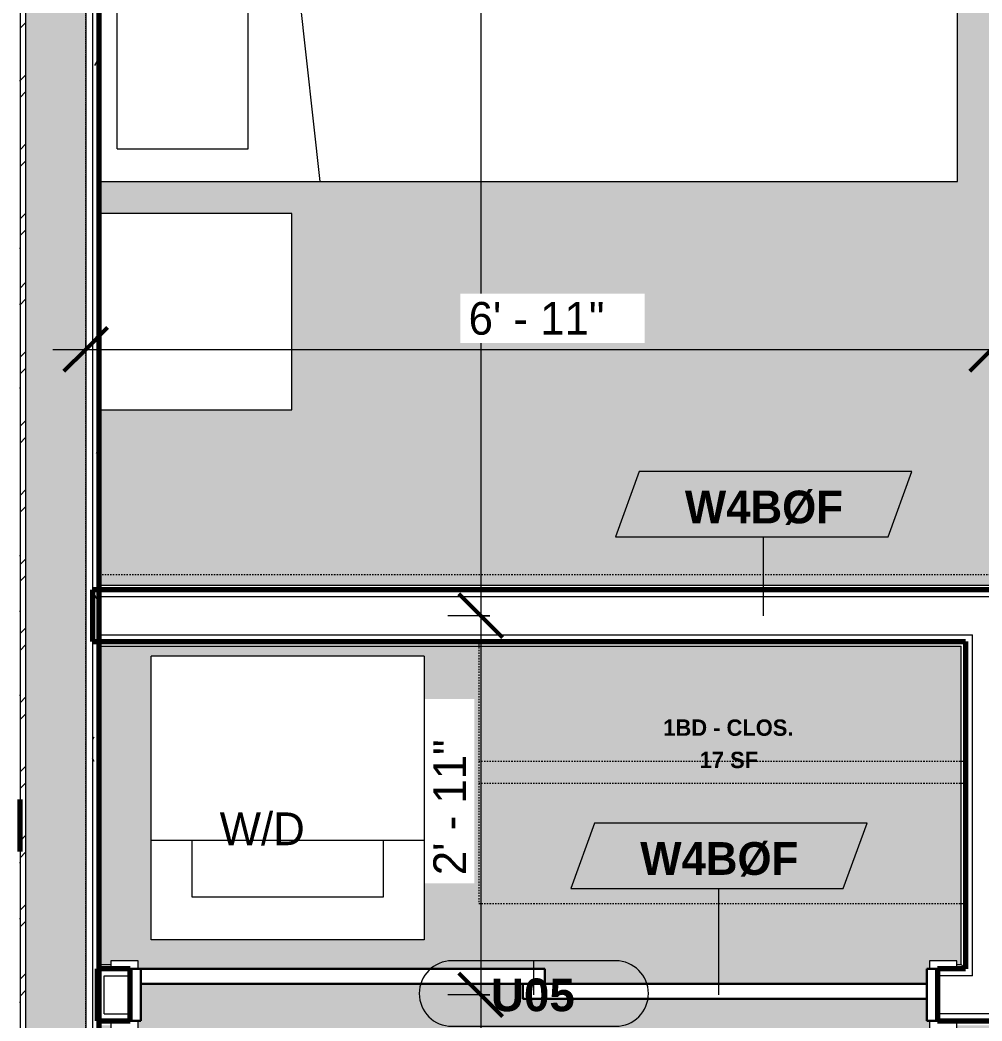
# Model space of a CAD drawing. Header units: inches. Extents: x 3011 to 5543, y -20 to 12119.
# Drawn here: x 4923.1 to 5011.2, y 11920.2 to 12012 of the extents above; entities that cross this region are included whole.
import ezdxf

# ---------------------------------------------------------------- set-up
doc = ezdxf.new("R2010")
doc.units = ezdxf.units.IN
doc.header["$MEASUREMENT"] = 0
doc.linetypes.add('Dash', pattern=[0.25, 0.125, -0.125])
doc.linetypes.add('Dash 3_32_', pattern=[0.1875, 0.09375, -0.09375])
for name, color, linetype, lineweight in [('0-7', 170, 'Continuous', 5), ('A-ANNO-DIMS', 211, 'Continuous', 9), ('A-ANNO-DIMS-32', 211, 'Continuous', 9), ('A-AREA-IDEN', 2, 'Continuous', 9), ('A-DETL-1', 90, 'Dash 3_32_', 18), ('A-DOOR', 31, 'Continuous', 18), ('A-DOOR-3', 31, 'Continuous', 9), ('A-DOOR-4', 31, 'Continuous', 30), ('A-DOOR-FRAM-3', 31, 'Continuous', 30), ('A-DOOR-IDEN', 31, 'Continuous', 9), ('A-WALL', 113, 'Continuous', 18), ('A-WALL-1', 113, 'Continuous', 70), ('A-WALL-3', 250, 'Continuous', 18), ('A-WALL-IDEN', 211, 'Continuous', 9), ('A-WALL-PATT-1', 50, 'Continuous', 9), ('A-WALL-PATT-2', 8, 'Continuous', 9), ('A-WALL-PATT-3', 253, 'Continuous', 9), ('G-ANNO-TEXT-1', 147, 'Continuous', 20), ('I-FURN', 30, 'Continuous', 9), ('I-FURN-HDLN', 30, 'Dash', 9), ('I-WALL-1', 7, 'Continuous', 70), ('P-SANR-FIXT', 6, 'Continuous', 9), ('Q-CASE', 31, 'Continuous', 9), ('Q-CASE-HDLN', 31, 'Dash', 9)]:
    doc.layers.add(name, color=color, linetype=linetype, lineweight=lineweight)
doc.layers.add('A-AREA-PATT-1', color=255, linetype='Continuous', lineweight=9, transparency=1)
doc.styles.add('Arial_B', font='arialbd.ttf', dxfattribs={"height": 3})
doc.styles.add('Century Gothic', font='ufonts.com_century-gothic.ttf', dxfattribs={"height": 3})
doc.styles.add('Century Gothic_B', font='GOTHICB.TTF', dxfattribs={"height": 3})
doc.styles.add('Century Gothic_B_1', font='GOTHICB.TTF', dxfattribs={"height": 1.5})
doc.dimstyles.new('OD_1__HACK_2', dxfattribs={"dimscale": 12, "dimtxt": 3.132505, "dimasz": 0.333333, "dimexe": 0.25, "dimexo": 0.166667, "dimgap": 0.041667, "dimtad": 1, "dimdec": 0, "dimzin": 3, "dimdsep": 46, "dimlunit": 4, "dimtxsty": 'Century Gothic', "dimblk1": 'OBLIQUE', "dimblk2": 'OBLIQUE', "dimsah": 1, "dimcen": 0.09, "dimdle": 0.25, "dimazin": 0, "dimtfac": 1, "dimtdec": 4, "dimtix": 1, "dimtmove": 1, "dimatfit": 3, "dimfxl": 1, "dimtvp": 1, "dimtfill": 1, "dimfrac": 2, "dimtolj": 1, "dimtzin": 0, "dimarcsym": 2})
doc.dimstyles.new('OD_1__HACK_2_1', dxfattribs={"dimscale": 12, "dimtxt": 3.132505, "dimasz": 0.333333, "dimexe": 0.25, "dimexo": 0.166667, "dimgap": 0.041667, "dimtad": 1, "dimdec": 0, "dimzin": 3, "dimdsep": 46, "dimlunit": 4, "dimtxsty": 'Century Gothic', "dimblk1": 'OBLIQUE', "dimblk2": 'OBLIQUE', "dimsah": 1, "dimcen": 0.09, "dimdle": 0.25, "dimazin": 0, "dimtfac": 1, "dimtdec": 4, "dimtix": 1, "dimtmove": 0, "dimatfit": 3, "dimfxl": 1, "dimtvp": 1, "dimtfill": 1, "dimfrac": 2, "dimtolj": 1, "dimtzin": 0, "dimarcsym": 2})
pattern_1 = [(0, (0, 0), (10.24, 2.56), [0.422, -7.258, 0.422, -7.258, -40.96]), (0, (0, 0), (10.24, 2.56), [-15.36, 0.422, -14.938, 0.422, -7.258, -17.92]), (0, (0, 0), (10.24, 2.56), [-38.4, 0.422, -4.698, 0.422, -12.378]), (120, (3.84, 1.28), (-7.33702503, 7.58810013), [0.422, -7.258, 0.422, -7.258, -40.96]), (120, (3.84, 1.28), (-7.33702503, 7.58810013), [-15.36, 0.422, -14.938, 0.422, -7.258, -17.92]), (120, (3.84, 1.28), (-7.33702503, 7.58810013), [-38.4, 0.422, -4.698, 0.422, -12.378]), (240, (5.12, 6.4), (-2.90297497, -10.14810013), [0.422, -7.258, 0.422, -7.258, -40.96]), (240, (5.12, 6.4), (-2.90297497, -10.14810013), [-15.36, 0.422, -14.938, 0.422, -7.258, -17.92]), (240, (5.12, 6.4), (-2.90297497, -10.14810013), [-38.4, 0.422, -4.698, 0.422, -12.378])]

# ---------------------------------------------------------------- blocks, each defined once
blk = doc.blocks.new('CTR - 1st Phase - Common Walls_rvt-8-1ST FLOOR - 1BD - ADA TYPE A')
at = {"layer": 'A-WALL-PATT-1'}
h = blk.add_hatch(dxfattribs=at)
h.set_pattern_fill('FP_4', color=256, style=0, pattern_type=2)
h.set_pattern_definition(pattern_1)
h.paths.add_polyline_path([(-3466.539, 11842.489), (-3466.524, 11842.489), (-3466.524, 12080.689), (-3466.539, 12080.689), (-3466.539, 11845.739)], flags=0)
h = blk.add_hatch(dxfattribs=at)
h.set_pattern_fill('FP_4', color=256, style=0, pattern_type=2)
h.set_pattern_definition(pattern_1)
h.paths.add_polyline_path([(-3459.274, 11845.739), (-3459.274, 12080.689), (-3459.899, 12080.689), (-3459.899, 11845.739)], flags=0)
at = {"layer": 'A-WALL-PATT-2'}
h = blk.add_hatch(dxfattribs=at)
h.set_pattern_fill('FP_2', color=256, style=0, pattern_type=2)
h.set_pattern_definition([(45, (0, 0), (-3.1678384, 3.1678384), []), (45, (0, 4.8), (-3.1678384, 3.1678384), [])])
h.paths.add_polyline_path([(-3466.524, 11842.489), (-3466.024, 11842.489), (-3466.024, 12080.689), (-3466.524, 12080.689), (-3466.524, 11845.739)], flags=0)
at = {"layer": 'A-WALL-PATT-3'}
h = blk.add_hatch(dxfattribs=at)
h.set_pattern_fill('FP_3', color=256, style=0, pattern_type=2)
h.set_pattern_definition([(161.57, (0.16, 0.16), (-1.279773737, -0.000426766), [0, -9.107, 1.011, 0]), (18.43, (-0.16, 0.16), (-1.279773737, 0.000426766), [0, -9.107, 1.011, 0]), (108.43, (0.16, 0.16), (0.639452382, -3.199964008), [3.035, -7.083]), (71.57, (-0.16, 0.16), (0.639452382, 3.199964008), [3.035, -7.083])])
h.paths.add_polyline_path([(-3461.649, 11842.489), (-3461.649, 11845.739), (-3460.524, 11845.739), (-3460.524, 12080.689), (-3466.024, 12080.689), (-3466.024, 11842.489), (-3461.656, 11842.489)], flags=0)
at = {"layer": 'A-WALL-3'}
for p, q in [((-3466.524, 12080.689), (-3466.524, 11842.489)), ((-3466.024, 12080.689), (-3466.024, 11842.489)), ((-3460.524, 12080.689), (-3460.524, 11845.739)), ((-3459.899, 12080.689), (-3459.899, 11845.739))]:
    blk.add_line(p, q, dxfattribs=at)
at = {"layer": 'I-WALL-1'}
blk.add_line((-3459.274, 11846.364), (-3459.274, 12080.689), dxfattribs=at)
blk = doc.blocks.new('Stacked Washer and Dryer - 26_x25_ - Private-1352637-1ST FLOOR - 1BD - ADA TYPE A')
at = {"layer": 'P-SANR-FIXT'}
for p, q in [((0, 12.5), (26, 12.5)), ((0, 12.5), (0, -12.5)), ((16.90625, 12.5), (16.90625, -12.5)), ((26, 12.5), (26, -12.5)), ((16.90625, 8.75), (22.09375, 8.75)), ((22.09375, 8.75), (22.09375, -8.75)), ((22.09375, -8.75), (16.90625, -8.75)), ((26, -12.5), (0, -12.5))]:
    blk.add_line(p, q, dxfattribs=at)
blk = doc.blocks.new('Basic Wall _ INT - W4BØF - _5_8 GYP - 2X4 WOOD_BATT_ - 5_8 GYP_ - ___-2682794-1ST FLOOR - 1BD - ADA TYPE A')
at = {"layer": 'A-WALL'}
for p, q in [((-3459.274, 11954.861), (-3379.899, 11954.861)), ((-3459.274, 11954.572), (-3380.312, 11954.572))]:
    blk.add_line(p, q, dxfattribs=at)
blk = doc.blocks.new('Basic Wall _ INT - W4BØF - _5_8 GYP - 2X4 WOOD_BATT_ - 5_8 GYP_ - ___-2682793-1ST FLOOR - 1BD - ADA TYPE A')
at = {"layer": 'A-WALL'}
for p, q in [((-3459.274, 11960.149), (-3353.549, 11960.149)), ((-3353.549, 11959.861), (-3459.274, 11959.861))]:
    blk.add_line(p, q, dxfattribs=at)
blk = doc.blocks.new('Bed-Standard - Queen 60_ x 79_-1242961-1ST FLOOR - 1BD - ADA TYPE A')
at = {"layer": 'I-FURN'}
for p, q in [((-19.311, 37.33), (-19.311, -41.295)), ((-16.311, 35.705), (-16.311, 23.705)), ((-16.311, 35.705), (37.689, 35.705)), ((40.689, 23.705), (-19.311, 17.125)), ((-16.311, 23.705), (37.689, 23.705)), ((-19.311, -41.295), (40.689, -41.295))]:
    blk.add_line(p, q, dxfattribs=at)
at = {"layer": 'I-FURN-HDLN'}
blk.add_line((-55.311, 37.33), (-55.311, -77.295), dxfattribs=at)
blk = doc.blocks.new('Table-Night Stand - 18_ x 18_ x 24_-1352623-1ST FLOOR - 1BD - ADA TYPE A')
at = {"layer": 'I-FURN'}
for p, q in [((0.147, 17.625), (0.147, 0)), ((18.147, 0), (18.147, 17.625)), ((0.147, 0), (18.147, 0))]:
    blk.add_line(p, q, dxfattribs=at)
blk = doc.blocks.new('OD_CW_Closet - OD_CW_Closet-3239281-1ST FLOOR - 1BD - ADA TYPE A')
at = {"layer": 'Q-CASE-HDLN'}
for p, q in [((45.347, 24), (0.738, 24)), ((0.738, 24), (0.738, 0)), ((45.347, 0), (45.347, 24)), ((0.738, 13), (45.347, 13)), ((0.738, 11), (45.347, 11)), ((0.738, 0), (45.347, 0))]:
    blk.add_line(p, q, dxfattribs=at)
blk = doc.blocks.new('Basic Wall _ INT - W4BØF - _5_8 GYP - 2X4 WOOD_BATT_ - 5_8 GYP_ - ___-2682795-1ST FLOOR - 1BD - ADA TYPE A')
at = {"layer": 'A-WALL'}
for p, q in [((-3380.312, 11925.399), (-3380.312, 11954.572)), ((-3380.024, 11954.986), (-3380.024, 11925.111))]:
    blk.add_line(p, q, dxfattribs=at)
at = {"layer": 'A-WALL', "flags": 128}
for points in [[(-3380.024, 11925.111), (-3380.043, 11925.13), (-3380.101, 11925.188), (-3380.193, 11925.28), (-3380.312, 11925.399)], [(-3379.942, 11925.029), (-3379.963, 11925.05), (-3379.983, 11925.07), (-3380, 11925.087), (-3380.013, 11925.1), (-3380.021, 11925.108), (-3380.024, 11925.111)]]:
    blk.add_lwpolyline(points, dxfattribs=at)
blk = doc.blocks.new('Basic Wall _ INT - W4BØF - _5_8 GYP - 2X4 WOOD_BATT_ - 5_8 GYP_ - ___-2682798-1ST FLOOR - 1BD - ADA TYPE A')
at = {"layer": 'A-WALL'}
for p, q in [((-3459.274, 11925.399), (-3458.211, 11925.399)), ((-3380.711, 11925.399), (-3380.312, 11925.399)), ((-3458.211, 11925.111), (-3459.274, 11925.111)), ((-3380.024, 11925.111), (-3380.711, 11925.111))]:
    blk.add_line(p, q, dxfattribs=at)
at = {"layer": 'A-WALL', "flags": 128}
for points in [[(-3380.312, 11925.399), (-3380.193, 11925.28), (-3380.101, 11925.188), (-3380.043, 11925.13), (-3380.024, 11925.111)], [(-3380.024, 11925.111), (-3380.021, 11925.108), (-3380.013, 11925.1), (-3380, 11925.087), (-3379.983, 11925.07), (-3379.963, 11925.05), (-3379.942, 11925.029)]]:
    blk.add_lwpolyline(points, dxfattribs=at)
blk = doc.blocks.new('SLIDING - FLUSH - 6-0 x 6-8-3203587-1ST FLOOR - 1BD - ADA TYPE A')
at = {"layer": 'A-DOOR-3'}
for p, q in [((-36.25, 3), (-38.75, 3)), ((-38.75, 3), (-38.75, 2.25)), ((-36.25, 2.25), (-36.25, 3)), ((36.25, 3), (36.25, 2.25)), ((38.75, 3), (36.25, 3)), ((38.75, 2.25), (38.75, 3)), ((-38.75, 2.25), (-36.25, 2.25)), ((36.25, 2.25), (38.75, 2.25)), ((-36.25, -2.5), (-38.75, -2.5)), ((-38.75, -2.5), (-38.75, -3.25)), ((-36.25, -3.25), (-36.25, -2.5)), ((38.75, -2.5), (36.25, -2.5)), ((36.25, -2.5), (36.25, -3.25)), ((38.75, -3.25), (38.75, -2.5)), ((-38.75, -3.25), (-36.25, -3.25)), ((36.25, -3.25), (38.75, -3.25))]:
    blk.add_line(p, q, dxfattribs=at)
at = {"layer": 'A-DOOR-4'}
for p, q in [((1, 2.25), (-36, 2.25)), ((-36, 2.25), (-36, 0.875)), ((1, 0.875), (1, 2.25)), ((-36, 0.875), (1, 0.875)), ((36, 0.875), (-1, 0.875)), ((-1, 0.875), (-1, -0.5)), ((36, -0.5), (36, 0.875)), ((-1, -0.5), (36, -0.5))]:
    blk.add_line(p, q, dxfattribs=at)
at = {"layer": 'A-DOOR-FRAM-3'}
for p, q in [((-36, 2.25), (-37, 2.25)), ((-37, 2.25), (-37, -2.5)), ((-36, -2.5), (-36, 2.25)), ((37, 2.25), (36, 2.25)), ((36, 2.25), (36, -2.5)), ((37, -2.5), (37, 2.25)), ((-37, -2.5), (-36, -2.5)), ((36, -2.5), (37, -2.5))]:
    blk.add_line(p, q, dxfattribs=at)
blk = doc.blocks.new('DIMBLOCK140-1ST FLOOR - 1BD - ADA TYPE A')
at = {"layer": 'A-ANNO-DIMS-32'}
for p, q in [((4965.315, 12084.689), (4965.315, 11957.361)), ((4966.143, 12081.689), (4962.315, 12081.689)), ((4965.315, 12081.689), (4966.143, 12081.689)), ((4966.143, 11957.361), (4962.315, 11957.361)), ((4965.315, 11957.361), (4966.143, 11957.361))]:
    blk.add_line(p, q, dxfattribs=at)
at = {"layer": 'A-ANNO-DIMS-32', "lineweight": 50}
for p, q in [((4965.315, 12081.689), (4963.315, 12083.689)), ((4965.315, 12081.689), (4967.315, 12079.689)), ((4965.315, 11957.361), (4963.315, 11959.361)), ((4965.315, 11957.361), (4967.315, 11955.361))]:
    blk.add_line(p, q, dxfattribs=at)
at = {"layer": 'A-ANNO-DIMS-32', "color": 0, "insert": (4960.97, 12013.111), "char_height": 3, "width": 15.39402, "attachment_point": 1, "rotation": 90, "line_spacing_factor": 0.984502, "style": 'Century Gothic', "bg_fill": 3, "box_fill_scale": 1.25, "bg_fill_color": 256, "bg_fill_true_color": 13158600, "bg_fill_transparency": 0}
blk.add_mtext('10\' - 4"', dxfattribs=at)
blk = doc.blocks.new('_Oblique')
at = {"color": 0, "linetype": 'ByBlock', "lineweight": -2}
blk.add_line((-0.5, -0.5), (0.5, 0.5), dxfattribs=at)
blk = doc.blocks.new('DIMBLOCK141-1ST FLOOR - 1BD - ADA TYPE A')
at = {"layer": 'A-ANNO-DIMS-32', "lineweight": 50}
for p, q in [((4965.315, 11957.361), (4963.315, 11959.361)), ((4965.315, 11957.361), (4967.315, 11955.361)), ((4965.315, 11922.611), (4963.315, 11924.611)), ((4965.315, 11922.611), (4967.315, 11920.611))]:
    blk.add_line(p, q, dxfattribs=at)
at = {"layer": 'A-ANNO-DIMS-32'}
for p, q in [((4966.143, 11957.361), (4962.315, 11957.361)), ((4965.315, 11957.361), (4965.315, 11922.611)), ((4965.315, 11957.361), (4966.143, 11957.361)), ((4966.143, 11922.611), (4962.315, 11922.611)), ((4965.315, 11922.611), (4966.143, 11922.611))]:
    blk.add_line(p, q, dxfattribs=at)
at = {"layer": 'A-ANNO-DIMS-32', "color": 0, "insert": (4960.97, 11933.572), "char_height": 3, "width": 15.39402, "attachment_point": 1, "rotation": 90, "line_spacing_factor": 0.984502, "style": 'Century Gothic', "bg_fill": 3, "box_fill_scale": 1.25, "bg_fill_color": 256, "bg_fill_true_color": 13158600, "bg_fill_transparency": 0}
blk.add_mtext('2\' - 11"', dxfattribs=at)
blk = doc.blocks.new('DIMBLOCK142-1ST FLOOR - 1BD - ADA TYPE A')
at = {"layer": 'A-ANNO-DIMS-32', "lineweight": 50}
for p, q in [((4965.315, 11922.611), (4963.315, 11924.611)), ((4965.315, 11922.611), (4967.315, 11920.611)), ((4965.315, 11845.739), (4963.315, 11847.739)), ((4965.315, 11845.739), (4967.315, 11843.739))]:
    blk.add_line(p, q, dxfattribs=at)
at = {"layer": 'A-ANNO-DIMS-32'}
for p, q in [((4966.143, 11922.611), (4962.315, 11922.611)), ((4965.315, 11922.611), (4965.315, 11842.739)), ((4965.315, 11922.611), (4966.143, 11922.611)), ((4966.143, 11845.739), (4962.315, 11845.739)), ((4965.315, 11845.739), (4966.143, 11845.739))]:
    blk.add_line(p, q, dxfattribs=at)
blk.add_ellipse((4965.315, 11881.65), major_axis=(6.75, 0), ratio=0.374043, start_param=1.570796, end_param=3.141593, dxfattribs=at)
at = {"layer": 'A-ANNO-DIMS-32', "color": 0, "insert": (4957.181, 11871.159), "char_height": 3, "width": 12.58969, "attachment_point": 1, "rotation": 90, "line_spacing_factor": 0.984502, "style": 'Century Gothic', "bg_fill": 3, "box_fill_scale": 1.25, "bg_fill_color": 256, "bg_fill_true_color": 13158600, "bg_fill_transparency": 0}
blk.add_mtext('6\' - 5"', dxfattribs=at)
blk = doc.blocks.new('DIMBLOCK143-1ST FLOOR - 1BD - ADA TYPE A')
at = {"layer": 'A-ANNO-DIMS-32'}
for p, q in [((5012.117, 11959.361), (5012.117, 11984.772)), ((4929.117, 11982.601), (4929.117, 11978.772)), ((4929.117, 11981.772), (4929.117, 11982.601)), ((4926.117, 11981.772), (5012.117, 11981.772)), ((5012.117, 11981.772), (5012.117, 11959.361))]:
    blk.add_line(p, q, dxfattribs=at)
at = {"layer": 'A-ANNO-DIMS-32', "lineweight": 50}
for p, q in [((4929.117, 11981.772), (4931.117, 11983.772)), ((5012.117, 11981.772), (5014.117, 11983.772)), ((4929.117, 11981.772), (4927.117, 11979.772)), ((5012.117, 11981.772), (5010.117, 11979.772))]:
    blk.add_line(p, q, dxfattribs=at)
at = {"layer": 'A-ANNO-DIMS-32', "color": 0, "insert": (4964.202, 11986.117), "char_height": 3, "width": 15.39402, "attachment_point": 1, "line_spacing_factor": 0.984502, "style": 'Century Gothic', "bg_fill": 3, "box_fill_scale": 1.25, "bg_fill_color": 256, "bg_fill_true_color": 13158600, "bg_fill_transparency": 0}
blk.add_mtext('6\' - 11"', dxfattribs=at)
blk = doc.blocks.new('DIMBLOCK144-1ST FLOOR - 1BD - ADA TYPE A')
at = {"layer": 'A-ANNO-DIMS-32'}
for p, q in [((5012.117, 11959.361), (5012.117, 11984.772)), ((5078.092, 11982.601), (5078.092, 11978.772)), ((5078.092, 11981.772), (5078.092, 11982.601)), ((5012.117, 11981.772), (5078.092, 11981.772)), ((5012.117, 11981.772), (5012.117, 11959.361))]:
    blk.add_line(p, q, dxfattribs=at)
at = {"layer": 'A-ANNO-DIMS-32', "lineweight": 50}
for p, q in [((5012.117, 11981.772), (5014.117, 11983.772)), ((5078.092, 11981.772), (5080.092, 11983.772)), ((5012.117, 11981.772), (5010.117, 11979.772)), ((5078.092, 11981.772), (5076.092, 11979.772))]:
    blk.add_line(p, q, dxfattribs=at)
at = {"layer": 'A-ANNO-DIMS-32', "color": 0, "insert": (5039.858, 11986.117), "char_height": 3, "width": 12.58969, "attachment_point": 1, "line_spacing_factor": 0.984502, "style": 'Century Gothic', "bg_fill": 3, "box_fill_scale": 1.25, "bg_fill_color": 256, "bg_fill_true_color": 13158600, "bg_fill_transparency": 0}
blk.add_mtext('5\' - 6"', dxfattribs=at)
blk = doc.blocks.new('Door Tag - Type Mark-2601225-1ST FLOOR - 1BD - ADA TYPE A')
at = {"layer": 'A-DOOR-IDEN'}
for p, q in [((0.234375, 0.09375), (-0.234375, 0.09375)), ((-0.234375, -0.09375), (0.234375, -0.09375))]:
    blk.add_line(p, q, dxfattribs=at)
for centre, start, end in [((-0.234375, 0), 90, 270), ((0.234375, 0), 270, 90)]:
    blk.add_arc(centre, 0.09375, start, end, dxfattribs=at)
blk = doc.blocks.new('Wall Tag - ONE-2663183-1ST FLOOR - 1BD - ADA TYPE A')
at = {"layer": 'A-WALL-IDEN'}
for p, q in [((-0.3561, 0.0937), (-0.4244, -0.0937)), ((0.4244, 0.0937), (-0.3561, 0.0937)), ((0.3561, -0.0937), (0.4244, 0.0937)), ((-0.4244, -0.0937), (0.3561, -0.0937))]:
    blk.add_line(p, q, dxfattribs=at)

msp = doc.modelspace()

# ---------------------------------------------------------------- hatches: boundary and pattern name
at = {"layer": 'A-AREA-PATT-1'}
msp.add_hatch(color=256, dxfattribs=at).paths.add_polyline_path([(5039.092, 11957.361), (5073.092, 11957.361), (5073.092, 11960.736), (5075.303, 11960.736), (5075.303, 12006.164), (5074.717, 12006.164), (5074.717, 12009.164), (5078.092, 12009.164), (5078.092, 12043.164), (5074.717, 12043.164), (5074.717, 12046.164), (5075.303, 12046.164), (5075.303, 12047.376), (5072.092, 12047.376), (5072.092, 12046.789), (5069.092, 12046.789), (5069.092, 12050.164), (5039.092, 12050.164), (5039.092, 12046.789), (5036.092, 12046.789), (5036.092, 12047.376), (5031.428, 12047.376), (5031.428, 12080.689), (5034.217, 12080.689), (5034.217, 12081.064), (4926.117, 12081.064), (4926.117, 12080.689), (4930.367, 12080.689), (4930.367, 12078.152), (4947.992, 12078.152), (4947.992, 12060.152), (4930.367, 12060.152), (4930.367, 12057.152), (5008.992, 12057.152), (5008.992, 11997.152), (4930.367, 11997.152), (4930.367, 11994.22), (4947.992, 11994.22), (4947.992, 11976.22), (4930.367, 11976.22), (4930.367, 11960.149), (5036.092, 11960.149), (5036.092, 11960.736), (5039.092, 11960.736), (5039.092, 11959.111)], flags=0)
h = msp.add_hatch(color=256, dxfattribs=at)
h.paths.add_polyline_path([(4964.655, 11846.364), (4967.424, 11846.364), (4967.424, 11870.864), (4995.549, 11870.864), (4995.549, 11871.364), (4996.049, 11871.364), (4996.049, 11870.864), (4998.799, 11870.864), (4998.799, 11871.364), (4999.299, 11871.364), (4999.299, 11870.864), (5027.01, 11870.864), (5027.01, 11882.364), (5032.587, 11882.363), (5032.587, 11846.739), (5067.803, 11846.739), (5067.803, 11882.364), (5075.303, 11882.364), (5075.303, 11915.361), (5074.717, 11915.361), (5074.717, 11918.361), (5078.092, 11918.361), (5078.092, 11952.361), (5074.717, 11952.361), (5074.717, 11953.986), (5073.092, 11953.986), (5073.092, 11957.361), (5039.092, 11957.361), (5039.092, 11953.986), (5036.092, 11953.986), (5036.092, 11954.572), (5014.905, 11954.572), (5014.905, 11919.822), (5008.929, 11919.822), (5008.929, 11919.486), (5006.429, 11919.486), (5006.429, 11920.236), (5006.179, 11920.236), (5006.179, 11922.236), (4969.179, 11922.236), (4969.179, 11922.611), (4934.179, 11922.611), (4934.179, 11920.236), (4933.929, 11920.236), (4933.929, 11919.486), (4931.429, 11919.486), (4931.429, 11919.822), (4930.367, 11919.822), (4930.367, 11901.989), (4932.367, 11901.989), (4932.367, 11886.239), (4930.367, 11886.239), (4930.367, 11885.114), (4936.367, 11885.114), (4936.367, 11879.114), (4930.367, 11879.114), (4930.367, 11877.864), (4934.367, 11877.864), (4934.367, 11870.364), (4930.367, 11870.364), (4930.367, 11846.364), (4959.461, 11846.364)], flags=0)
h.paths.add_polyline_path([(4956.956, 11847.364), (4939.773, 11847.364), (4939.786, 11852.103), (4939.945, 11852.301), (4940.149, 11852.537), (4940.799, 11853.239), (4940.928, 11853.343), (4941.53, 11853.776), (4941.653, 11853.845), (4942.333, 11854.204), (4942.698, 11854.358), (4942.884, 11854.437), (4941.13, 11862.721), (4941.064, 11863.097), (4940.955, 11863.646), (4940.904, 11864.614), (4940.87, 11865.611), (4940.993, 11866.92), (4941.101, 11867.648), (4941.177, 11868.021), (4941.603, 11869.475), (4941.689, 11869.729), (4942.182, 11871.057), (4942.511, 11871.772), (4942.651, 11872.088), (4942.981, 11872.621), (4943.436, 11873.285), (4943.742, 11873.671), (4944.145, 11874.104), (4944.583, 11874.533), (4944.975, 11874.88), (4946.118, 11875.584), (4946.226, 11875.636), (4946.909, 11875.841), (4947.104, 11875.908), (4947.699, 11876.032), (4948.367, 11876.061), (4949.108, 11876.027), (4949.716, 11875.878), (4950.269, 11875.702), (4950.556, 11875.612), (4950.787, 11875.491), (4951.826, 11874.821), (4952.364, 11874.333), (4952.968, 11873.696), (4953.182, 11873.436), (4953.478, 11873.03), (4954.004, 11872.22), (4954.125, 11872.005), (4954.442, 11871.284), (4954.624, 11870.873), (4955.109, 11869.55), (4955.504, 11868.193), (4955.583, 11867.895), (4955.651, 11867.495), (4955.795, 11866.316), (4955.863, 11865.47), (4955.82, 11864.095), (4955.778, 11863.646), (4955.594, 11862.66), (4955.541, 11862.363), (4955.193, 11860.756), (4953.849, 11854.435), (4953.932, 11854.421), (4953.948, 11854.421), (4954.325, 11854.233), (4954.652, 11854.087), (4955.922, 11853.371), (4955.968, 11853.346), (4955.922, 11853.249), (4956.403, 11852.765), (4956.595, 11852.544), (4956.96, 11852.062), (4956.957, 11847.364)], flags=0)
h = msp.add_hatch(color=256, dxfattribs=at)
h.paths.add_polyline_path([(4964.655, 11922.611), (4969.179, 11922.611), (4969.179, 11923.611), (4934.179, 11923.611), (4934.179, 11922.611), (4960.117, 11922.611)], flags=0)
h.paths.add_polyline_path([(4978.354, 11923.611), (5006.179, 11923.611), (5006.179, 11924.986), (5006.429, 11924.986), (5006.429, 11925.736), (5008.929, 11925.736), (5008.929, 11925.399), (5009.328, 11925.399), (5009.328, 11954.572), (4930.367, 11954.572), (4930.367, 11925.399), (4931.429, 11925.399), (4931.429, 11925.736), (4933.929, 11925.736), (4933.929, 11924.986), (4971.179, 11924.986), (4971.179, 11923.611)], flags=0)
h.paths.add_polyline_path([(4960.117, 11927.654), (4935.117, 11927.654), (4935.117, 11953.654), (4960.117, 11953.654), (4960.117, 11930.518)], flags=0)

# ---------------------------------------------------------------- linework, layer by layer
at = {"layer": 'A-DETL-1'}
msp.add_line((4929.117, 11845.739), (4929.117, 12081.689), dxfattribs=at)
at = {"layer": 'A-DOOR-IDEN'}
msp.add_line((4970.179, 11922.611), (4970.179, 11925.728), dxfattribs=at)
at = {"layer": 'A-WALL'}
for p, q in [((4930.367, 11959.111), (4930.367, 11955.611)), ((4930.367, 11959.111), (5039.092, 11959.111)), ((4930.367, 11955.611), (5010.367, 11955.611)), ((5010.367, 11924.361), (5010.367, 11955.611)), ((4930.804, 11924.361), (4933.179, 11924.361)), ((4930.804, 11920.861), (4930.804, 11924.361)), ((5010.367, 11924.361), (5007.179, 11924.361)), ((4930.804, 11920.861), (4933.179, 11920.861)), ((5013.867, 11920.861), (5007.179, 11920.861))]:
    msp.add_line(p, q, dxfattribs=at)
at = {"layer": 'A-WALL-1'}
for p, q in [((5039.092, 11959.736), (4929.742, 11959.736)), ((4929.742, 11959.736), (4929.742, 11954.986)), ((4929.742, 11954.986), (5009.742, 11954.986)), ((5009.742, 11954.986), (5009.742, 11924.986)), ((4923.117, 11940.5), (4923.101, 11940.5)), ((4923.117, 11935.75), (4923.117, 11940.5)), ((4923.101, 11935.75), (4923.117, 11935.75)), ((4933.179, 11924.986), (4930.179, 11924.986)), ((4930.179, 11924.986), (4930.179, 11920.236)), ((4933.179, 11920.236), (4933.179, 11924.986)), ((5009.742, 11924.986), (5007.179, 11924.986)), ((5007.179, 11924.986), (5007.179, 11920.236)), ((4930.179, 11920.236), (4933.179, 11920.236)), ((5007.179, 11920.236), (5014.492, 11920.236))]:
    msp.add_line(p, q, dxfattribs=at)
at = {"layer": 'A-WALL-IDEN'}
msp.add_line((4987.143, 11922.611), (4987.143, 11932.361), dxfattribs=at)

# ---------------------------------------------------------------- block references
at = {"layer": '0-7'}
msp.add_blockref('CTR - 1st Phase - Common Walls_rvt-8-1ST FLOOR - 1BD - ADA TYPE A', (8389.64, 0), dxfattribs=at)
at = {"layer": 'A-DOOR'}
msp.add_blockref('SLIDING - FLUSH - 6-0 x 6-8-3203587-1ST FLOOR - 1BD - ADA TYPE A', (4970.179, 11922.736), dxfattribs=at)
at = {"layer": 'A-WALL'}
for name in ['Basic Wall _ INT - W4BØF - _5_8 GYP - 2X4 WOOD_BATT_ - 5_8 GYP_ - ___-2682793-1ST FLOOR - 1BD - ADA TYPE A', 'Basic Wall _ INT - W4BØF - _5_8 GYP - 2X4 WOOD_BATT_ - 5_8 GYP_ - ___-2682794-1ST FLOOR - 1BD - ADA TYPE A', 'Basic Wall _ INT - W4BØF - _5_8 GYP - 2X4 WOOD_BATT_ - 5_8 GYP_ - ___-2682795-1ST FLOOR - 1BD - ADA TYPE A', 'Basic Wall _ INT - W4BØF - _5_8 GYP - 2X4 WOOD_BATT_ - 5_8 GYP_ - ___-2682798-1ST FLOOR - 1BD - ADA TYPE A']:
    msp.add_blockref(name, (8389.64, 0), dxfattribs=at)
at = {"layer": 'A-WALL-IDEN', "xscale": 31.99999999999999, "yscale": 31.99999999999999, "zscale": 31.99999999999999}
msp.add_blockref('Wall Tag - ONE-2663183-1ST FLOOR - 1BD - ADA TYPE A', (4987.143, 11935.361), dxfattribs=at)
at = {"layer": 'I-FURN', "rotation": 89.99999999998755}
for name, p in [('Bed-Standard - Queen 60_ x 79_-1242961-1ST FLOOR - 1BD - ADA TYPE A', (4967.697, 12016.464)), ('Table-Night Stand - 18_ x 18_ x 24_-1352623-1ST FLOOR - 1BD - ADA TYPE A', (4947.992, 11976.073))]:
    msp.add_blockref(name, p, dxfattribs=at)
at = {"layer": 'P-SANR-FIXT', "rotation": 270.0000000000069}
msp.add_blockref('Stacked Washer and Dryer - 26_x25_ - Private-1352637-1ST FLOOR - 1BD - ADA TYPE A', (4947.617, 11953.654), dxfattribs=at)
at = {"layer": 'Q-CASE', "rotation": 180}
msp.add_blockref('OD_CW_Closet - OD_CW_Closet-3239281-1ST FLOOR - 1BD - ADA TYPE A', (5010.479, 11954.986), dxfattribs=at)

# ---------------------------------------------------------------- texts
at = {"layer": 'A-AREA-IDEN', "char_height": 1.5, "attachment_point": 1, "style": 'Century Gothic_B_1'}
for s, insert, width in [('1BD - CLOS.', (4982.044, 11947.854), 13.837), ('17 SF', (4985.376, 11944.892), 5.757)]:
    msp.add_mtext(s, dxfattribs=dict(at, insert=insert, width=width))
at = {"layer": 'A-WALL-IDEN', "insert": (4979.927, 11936.608), "char_height": 3, "width": 17.372, "attachment_point": 1, "style": 'Century Gothic_B'}
msp.add_mtext('W4BØF', dxfattribs=at)
at = {"layer": 'G-ANNO-TEXT-1', "insert": (4941.394, 11939.327), "char_height": 3, "width": 11.009, "attachment_point": 1, "style": 'Century Gothic'}
msp.add_mtext('W/D', dxfattribs=at)

# ---------------------------------------------------------------- next in the draw order: dimensions: what is measured, and where the dimension line sits
at = {"layer": 'A-ANNO-DIMS'}
dim = msp.add_linear_dim(base=(4965.315, 11957.361), p1=(4968.143, 12081.689), p2=(4968.143, 11957.361), angle=90, dimstyle='OD_1__HACK_2_1', override={"dimpost": '<>', "dimfxl": 124.328671}, dxfattribs=at)
dim.commit()
dim.dimension.update_dxf_attribs({"geometry": 'DIMBLOCK140-1ST FLOOR - 1BD - ADA TYPE A', "text_midpoint": (4963.24, 12019.525)})

# ---------------------------------------------------------------- next in the draw order: dimensions: what is measured, and where the dimension line sits
dim = msp.add_linear_dim(base=(4965.315, 11922.611), p1=(4968.143, 11957.361), p2=(4968.143, 11922.611), angle=90, dimstyle='OD_1__HACK_2_1', override={"dimpost": '<>', "dimfxl": 34.75}, dxfattribs=at)
dim.commit()
dim.dimension.update_dxf_attribs({"geometry": 'DIMBLOCK141-1ST FLOOR - 1BD - ADA TYPE A', "text_midpoint": (4963.277, 11939.986)})

# ---------------------------------------------------------------- next in the draw order: dimensions: what is measured, and where the dimension line sits
dim = msp.add_linear_dim(base=(5012.117, 11981.772), p1=(4929.117, 11984.601), p2=(5012.117, 11957.361), dimstyle='OD_1__HACK_2_1', override={"dimpost": '<>', "dimfxl": 87.35563}, dxfattribs=at)
dim.commit()
dim.dimension.update_dxf_attribs({"geometry": 'DIMBLOCK143-1ST FLOOR - 1BD - ADA TYPE A', "text_midpoint": (4970.617, 11983.848)})
dim = msp.add_linear_dim(base=(4965.315, 11845.739), p1=(4968.143, 11922.611), p2=(4968.143, 11845.739), angle=90, dimstyle='OD_1__HACK_2', override={"dimpost": '<>', "dimfxl": 76.871329}, dxfattribs=at)
dim.commit()
dim.dimension.update_dxf_attribs({"geometry": 'DIMBLOCK142-1ST FLOOR - 1BD - ADA TYPE A', "text_midpoint": (4959.181, 11877.454), "dimtype": 160, "text_rotation": 90})

# ---------------------------------------------------------------- next in the draw order: linework, layer by layer
at = {"layer": 'A-WALL-IDEN'}
msp.add_line((4991.236, 11957.361), (4991.236, 11964.579), dxfattribs=at)

# ---------------------------------------------------------------- next in the draw order: block references
at = {"layer": 'A-DOOR-IDEN', "xscale": 31.99999999999999, "yscale": 31.99999999999999, "zscale": 31.99999999999999}
msp.add_blockref('Door Tag - Type Mark-2601225-1ST FLOOR - 1BD - ADA TYPE A', (4970.179, 11922.728), dxfattribs=at)
at = {"layer": 'A-WALL-IDEN', "xscale": 31.99999999999999, "yscale": 31.99999999999999, "zscale": 31.99999999999999}
msp.add_blockref('Wall Tag - ONE-2663183-1ST FLOOR - 1BD - ADA TYPE A', (4991.236, 11967.579), dxfattribs=at)

# ---------------------------------------------------------------- next in the draw order: texts
at = {"layer": 'A-DOOR-IDEN', "insert": (4966.247, 11924.108), "char_height": 3, "width": 9.393, "attachment_point": 1, "style": 'Arial_B'}
msp.add_mtext('U05', dxfattribs=at)
at = {"layer": 'A-WALL-IDEN', "insert": (4984.02, 11968.826), "char_height": 3, "width": 17.372, "attachment_point": 1, "style": 'Century Gothic_B'}
msp.add_mtext('W4BØF', dxfattribs=at)

# ---------------------------------------------------------------- next in the draw order: dimensions: what is measured, and where the dimension line sits
at = {"layer": 'A-ANNO-DIMS'}
dim = msp.add_linear_dim(base=(5078.092, 11981.772), p1=(5012.117, 11957.361), p2=(5078.092, 11984.601), dimstyle='OD_1__HACK_2_1', override={"dimpost": '<>', "dimfxl": 71.377214}, dxfattribs=at)
dim.commit()
dim.dimension.update_dxf_attribs({"geometry": 'DIMBLOCK144-1ST FLOOR - 1BD - ADA TYPE A', "text_midpoint": (5045.104, 11983.848)})

doc.saveas('drawing.dxf')
